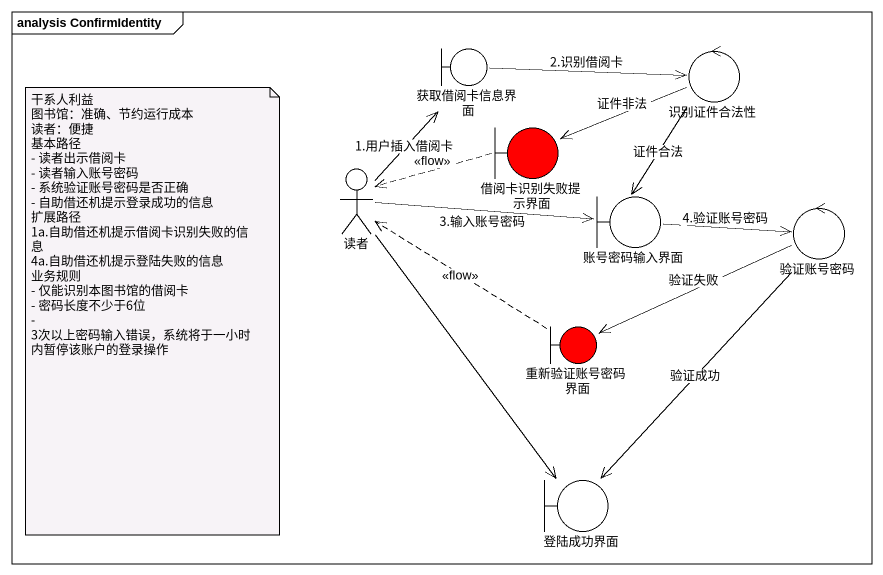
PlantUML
@startuml
mainframe analysis ConfirmIdentity
boundary 获取借阅卡信息界面
control 识别证件合法性
boundary 借阅卡识别失败提示界面 #FF0000
actor 读者
boundary 账号密码输入界面
control 验证账号密码
boundary 重新验证账号密码界面 #FF0000
boundary 登陆成功界面
获取借阅卡信息界面 -right-> 识别证件合法性 : 2.识别借阅卡
识别证件合法性 -left-> 借阅卡识别失败提示界面 : 证件非法
识别证件合法性 --> 账号密码输入界面 : 证件合法
借阅卡识别失败提示界面 .left.> 读者 : <<flow>>
读者 -up-> 获取借阅卡信息界面 : 1.用户插入借阅卡
读者 -right-> 账号密码输入界面 : 3.输入账号密码
读者 --> 登陆成功界面
账号密码输入界面 -right-> 验证账号密码 : 4.验证账号密码
验证账号密码 -left-> 重新验证账号密码界面 : 验证失败
验证账号密码 --> 登陆成功界面 : 验证成功
重新验证账号密码界面 .up.> 读者 : <<flow>>
note as N1
  干系人利益
  图书馆：准确、节约运行成本
  读者：便捷
  基本路径
  - 读者出示借阅卡
  - 读者输入账号密码
  - 系统验证账号密码是否正确
  - 自助借还机提示登录成功的信息
  扩展路径
  1a.自助借还机提示借阅卡识别失败的信息
  4a.自助借还机提示登陆失败的信息
  业务规则
  - 仅能识别本图书馆的借阅卡
  - 密码长度不少于6位
  - 3次以上密码输入错误，系统将于一小时内暂停该账户的登录操作
end note
@enduml
